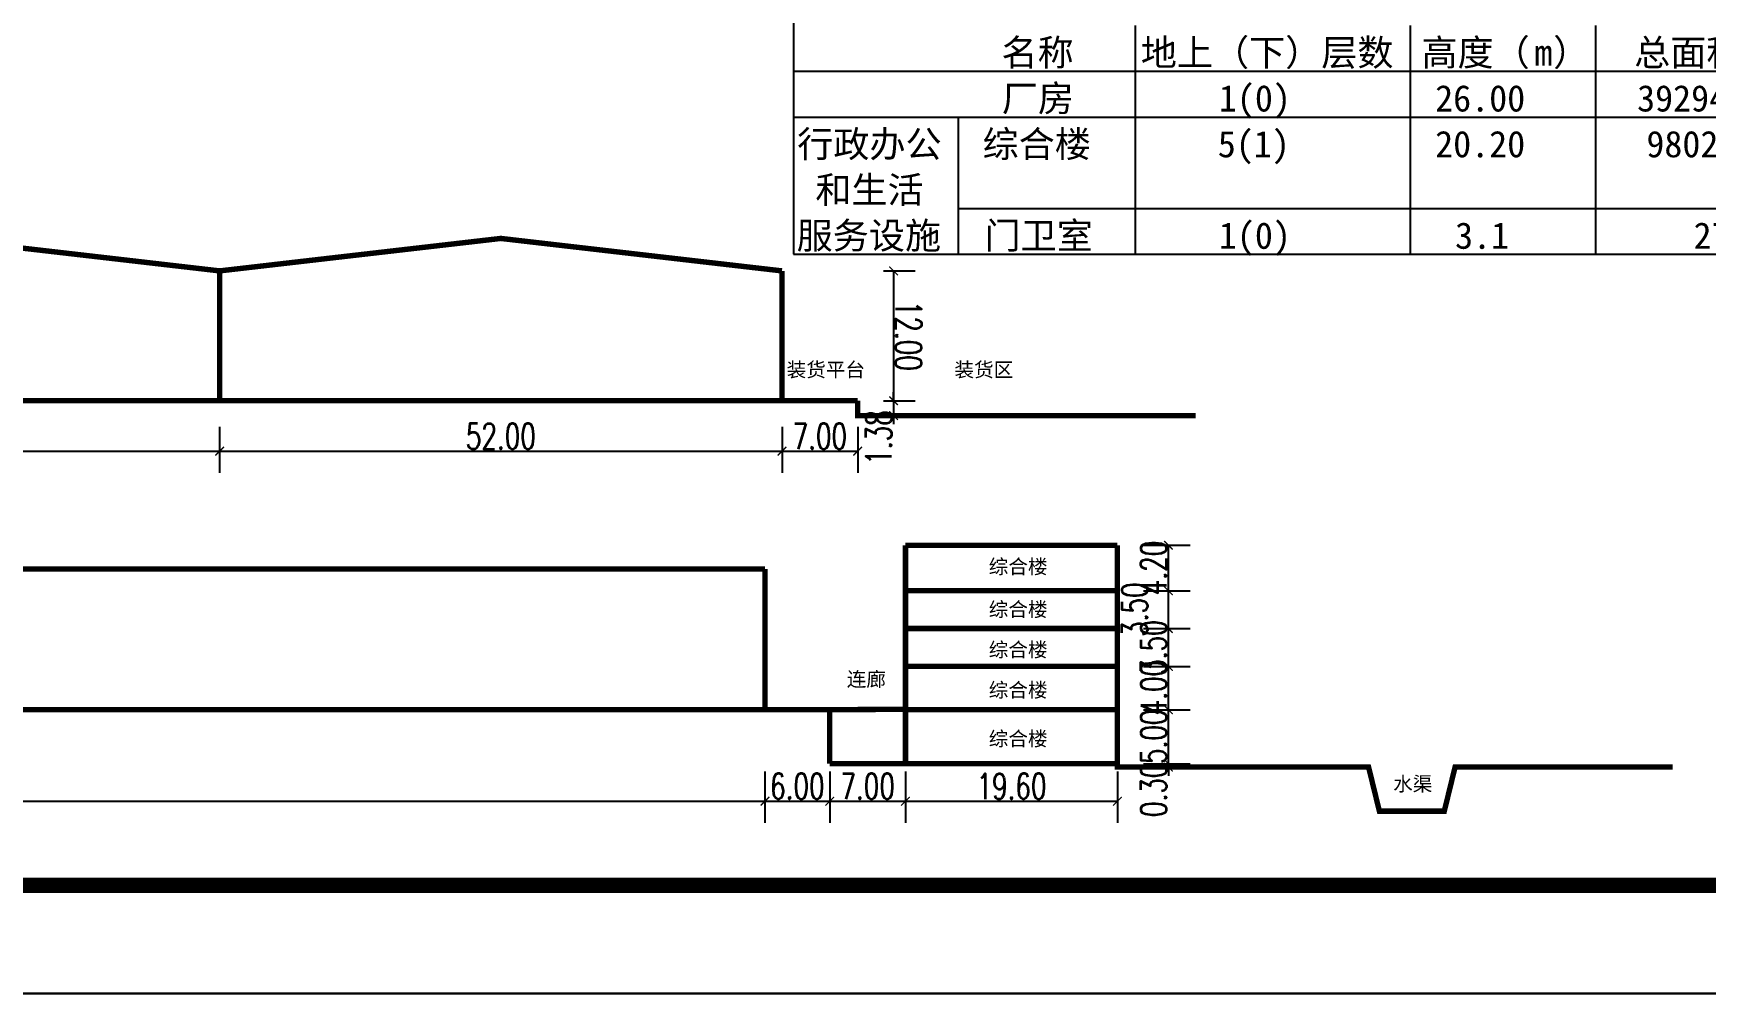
# Model space of a CAD drawing. Header units: millimetres. Extents: x 827 to 546581, y 88 to 2717140.
# Drawn here: x 545351.7 to 545506.3, y 2716371.5 to 2716460.3 of the extents above; entities that cross this region are included whole.
import ezdxf
from ezdxf.enums import TextEntityAlignment as Align

# ---------------------------------------------------------------- set-up
doc = ezdxf.new("R2010")
doc.units = ezdxf.units.MM
doc.header["$MEASUREMENT"] = 0
doc.header["$PDMODE"] = 35
doc.header["$PDSIZE"] = 0.4
doc.layers.get('0').update_dxf_attribs({"linetype": 'CONTINUOUS'})
doc.layers.get('Defpoints').update_dxf_attribs({"linetype": 'CONTINUOUS'})
for name, color, linetype in [('A-Anno-Dims', 3, 'CONTINUOUS'), ('A-Anno-Note', 241, 'CONTINUOUS'), ('LABEL_ASS_PM', 7, 'CONTINUOUS'), ('LABEL_PM', 7, 'CONTINUOUS'), ('LABEL_TXT_PM', 1, 'CONTINUOUS'), ('PUB_TAB', 7, 'CONTINUOUS'), ('TK', 7, 'CONTINUOUS')]:
    doc.layers.add(name, color=color, linetype=linetype)
doc.styles.add('-黑体', font='simhei.ttf', dxfattribs={"width": 0.8})
doc.styles.add('_TCH_DIM_T3', font='SIMPLEX', dxfattribs={"width": 0.705882, "bigfont": 'GBCBIG'})
doc.styles.add('BARCODE_EAN13', font='')
doc.styles.add('TKHZ1', font='')
doc.styles.add('宋体', font='')
doc.styles.add('宋体_小4', font='', dxfattribs={"width": 0.7, "height": 3})
doc.styles.get('BARCODE_EAN13').set_extended_font_data('EanP36Tt')
doc.styles.get('TKHZ1').set_extended_font_data('SimSun')
doc.styles.get('宋体').set_extended_font_data('SimSun')
doc.styles.get('宋体_小4').set_extended_font_data('SimSun')
doc.dimstyles.new('_TCH_ARCH_M_M&&1', dxfattribs={"dimtxt": 2.38, "dimasz": 0.8, "dimexe": 2, "dimexo": 2.4, "dimgap": 1.01, "dimtad": 1, "dimzin": 0, "dimdsep": 46, "dimtxsty": '_TCH_DIM_T3', "dimblk": 'ARCHTICK', "dimcen": 0.09, "dimclrt": 7, "dimazin": 2, "dimtfac": 1, "dimtdec": 0, "dimtix": 1, "dimtmove": 2, "dimatfit": 3, "dimfxl": 1, "dimtolj": 1, "dimtzin": 0, "dimarcsym": 0})

# ---------------------------------------------------------------- blocks, each defined once
blk = doc.blocks.new('5641465dh4gf64hdfg')
at = {"layer": 'PUB_TAB', "linetype": 'Continuous'}
for points in [[(-31.96, -37.48), (-31.96, -12.11), (-159.58, -12.11), (-159.58, -37.48)], [(-127.98, -16.34), (-127.98, -37.48)], [(-102.55, -16.34), (-102.55, -37.48)], [(-85.43, -16.34), (-85.43, -37.48)], [(-85.43, -16.34), (-85.43, -37.48)], [(-159.58, -20.57), (-31.96, -20.57)], [(-159.58, -24.8), (-31.96, -24.8)], [(-159.58, -24.8), (-31.96, -24.8)], [(-144.34, -24.8), (-144.34, -37.48)], [(-144.34, -33.25), (-31.96, -33.25)], [(-144.34, -33.25), (-31.96, -33.25)], [(-159.58, -37.48), (-31.96, -37.48)]]:
    blk.add_lwpolyline(points, dxfattribs=at)
at = {"layer": 'PUB_TAB', "linetype": 'Continuous', "style": '宋体'}
for s, height, p in [('名称', 2.447, (-140.34, -20.06)), ('地上（下）层数', 2.447, (-127.46, -20.06)), ('高度（', 2.447, (-101.51, -20.06)), ('m', 2.45, (-91.07, -20.06)), ('）', 2.45, (-89.33, -20.06)), ('总面积', 2.447, (-81.84, -20.06)), ('厂房', 2.447, (-140.31, -24.29)), ('1(0)', 2.447, (-120.24, -24.29)), ('26.00', 2.447, (-100.24, -24.29)), ('39294.86', 2.447, (-81.57, -24.29)), ('行政办公', 2.447, (-159.23, -28.52)), ('综合楼', 2.447, (-142.09, -28.52)), ('5(1)', 2.447, (-120.34, -28.52)), ('20.20', 2.447, (-100.24, -28.52)), ('9802.38', 2.447, (-80.71, -28.52)), ('和生活', 2.447, (-157.55, -32.75)), ('服务设施', 2.447, (-159.28, -36.98)), ('门卫室', 2.447, (-141.91, -36.98)), ('1(0)', 2.447, (-120.24, -36.98)), ('3.1', 2.447, (-98.4, -36.98)), ('27', 2.447, (-76.35, -36.98))]:
    blk.add_text(s, height=height, dxfattribs=at).set_placement(p)
blk = doc.blocks.new('_ArchTick')
at = {"color": 0, "linetype": 'ByBlock', "const_width": 0.15}
blk.add_lwpolyline([(-0.5, -0.5), (0.5, 0.5)], dxfattribs=at)
blk = doc.blocks.new('*D74')
at = {"layer": 'A-Anno-Dims', "color": 0, "lineweight": -2, "transparency": 16777216}
for p, q in [((545454.3, 2716392.76), (545458.61, 2716392.76)), ((545454.3, 2716392.46), (545458.61, 2716392.46)), ((545456.61, 2716392.76), (545456.61, 2716393.56)), ((545456.61, 2716392.46), (545456.61, 2716392.76)), ((545456.61, 2716392.46), (545456.61, 2716391.66))]:
    blk.add_line(p, q, dxfattribs=at)
at = {"layer": 'Defpoints', "color": 0, "transparency": 16777216}
for p in [(545451.9, 2716392.76), (545451.9, 2716392.46), (545456.61, 2716392.76)]:
    blk.add_point(p, dxfattribs=at)
at = {"layer": 'A-Anno-Dims', "color": 0, "lineweight": -2, "transparency": 16777216, "xscale": 0.8, "yscale": 0.8, "zscale": 0.8}
for p, rotation in [((545456.61, 2716392.76), 270), ((545456.61, 2716392.46), 90)]:
    blk.add_blockref('_ArchTick', p, dxfattribs=dict(at, rotation=rotation))
at = {"layer": 'A-Anno-Dims', "color": 7, "transparency": 16777216, "insert": (545455.24, 2716390.36), "char_height": 2.38, "attachment_point": 5, "rotation": 90, "style": '_TCH_DIM_T3'}
blk.add_mtext('\\A1;0.30', dxfattribs=at)
blk = doc.blocks.new('*D75')
at = {"layer": 'A-Anno-Dims', "color": 0, "lineweight": -2, "transparency": 16777216}
for p, q in [((545454.3, 2716397.76), (545458.61, 2716397.76)), ((545456.61, 2716392.76), (545456.61, 2716397.76)), ((545454.3, 2716392.76), (545458.61, 2716392.76))]:
    blk.add_line(p, q, dxfattribs=at)
at = {"layer": 'Defpoints', "color": 0, "transparency": 16777216}
for p in [(545451.9, 2716397.76), (545456.61, 2716397.76), (545451.9, 2716392.76)]:
    blk.add_point(p, dxfattribs=at)
at = {"layer": 'A-Anno-Dims', "color": 0, "lineweight": -2, "transparency": 16777216, "xscale": 0.8, "yscale": 0.8, "zscale": 0.8}
for p, rotation in [((545456.61, 2716397.76), 90), ((545456.61, 2716392.76), 270)]:
    blk.add_blockref('_ArchTick', p, dxfattribs=dict(at, rotation=rotation))
at = {"layer": 'A-Anno-Dims', "color": 7, "transparency": 16777216, "insert": (545455.24, 2716395.26), "char_height": 2.38, "attachment_point": 5, "rotation": 90, "style": '_TCH_DIM_T3'}
blk.add_mtext('\\A1;5.00', dxfattribs=at)
blk = doc.blocks.new('*D76')
at = {"layer": 'A-Anno-Dims', "color": 0, "lineweight": -2, "transparency": 16777216}
for p, q in [((545454.3, 2716401.76), (545458.61, 2716401.76)), ((545456.61, 2716397.76), (545456.61, 2716401.76)), ((545454.3, 2716397.76), (545458.61, 2716397.76))]:
    blk.add_line(p, q, dxfattribs=at)
at = {"layer": 'Defpoints', "color": 0, "transparency": 16777216}
for p in [(545451.9, 2716401.76), (545456.61, 2716401.76), (545451.9, 2716397.76)]:
    blk.add_point(p, dxfattribs=at)
at = {"layer": 'A-Anno-Dims', "color": 0, "lineweight": -2, "transparency": 16777216, "xscale": 0.8, "yscale": 0.8, "zscale": 0.8}
for p, rotation in [((545456.61, 2716401.76), 90), ((545456.61, 2716397.76), 270)]:
    blk.add_blockref('_ArchTick', p, dxfattribs=dict(at, rotation=rotation))
at = {"layer": 'A-Anno-Dims', "color": 7, "transparency": 16777216, "insert": (545455.24, 2716399.76), "char_height": 2.38, "attachment_point": 5, "rotation": 90, "style": '_TCH_DIM_T3'}
blk.add_mtext('\\A1;4.00', dxfattribs=at)
blk = doc.blocks.new('*D77')
at = {"layer": 'A-Anno-Dims', "color": 0, "lineweight": -2, "transparency": 16777216}
for p, q in [((545454.3, 2716405.26), (545458.61, 2716405.26)), ((545456.61, 2716401.76), (545456.61, 2716405.26)), ((545454.3, 2716401.76), (545458.61, 2716401.76))]:
    blk.add_line(p, q, dxfattribs=at)
at = {"layer": 'Defpoints', "color": 0, "transparency": 16777216}
for p in [(545451.9, 2716405.26), (545456.61, 2716405.26), (545451.9, 2716401.76)]:
    blk.add_point(p, dxfattribs=at)
at = {"layer": 'A-Anno-Dims', "color": 0, "lineweight": -2, "transparency": 16777216, "xscale": 0.8, "yscale": 0.8, "zscale": 0.8}
for p, rotation in [((545456.61, 2716405.26), 90), ((545456.61, 2716401.76), 270)]:
    blk.add_blockref('_ArchTick', p, dxfattribs=dict(at, rotation=rotation))
at = {"layer": 'A-Anno-Dims', "color": 7, "transparency": 16777216, "insert": (545455.24, 2716403.51), "char_height": 2.38, "attachment_point": 5, "rotation": 90, "style": '_TCH_DIM_T3'}
blk.add_mtext('\\A1;3.50', dxfattribs=at)
blk = doc.blocks.new('*D78')
at = {"layer": 'A-Anno-Dims', "color": 0, "lineweight": -2, "transparency": 16777216}
for p, q in [((545454.3, 2716408.76), (545458.61, 2716408.76)), ((545456.61, 2716405.26), (545456.61, 2716408.76)), ((545454.3, 2716405.26), (545458.61, 2716405.26))]:
    blk.add_line(p, q, dxfattribs=at)
at = {"layer": 'Defpoints', "color": 0, "transparency": 16777216}
for p in [(545451.9, 2716408.76), (545456.61, 2716408.76), (545451.9, 2716405.26)]:
    blk.add_point(p, dxfattribs=at)
at = {"layer": 'A-Anno-Dims', "color": 0, "lineweight": -2, "transparency": 16777216, "xscale": 0.8, "yscale": 0.8, "zscale": 0.8}
for p, rotation in [((545456.61, 2716408.76), 90), ((545456.61, 2716405.26), 270)]:
    blk.add_blockref('_ArchTick', p, dxfattribs=dict(at, rotation=rotation))
at = {"layer": 'A-Anno-Dims', "color": 7, "transparency": 16777216, "insert": (545453.49, 2716407.01), "char_height": 2.38, "attachment_point": 5, "rotation": 90, "style": '_TCH_DIM_T3'}
blk.add_mtext('\\A1;3.50', dxfattribs=at)
blk = doc.blocks.new('*D79')
at = {"layer": 'A-Anno-Dims', "color": 0, "lineweight": -2, "transparency": 16777216}
for p, q in [((545454.3, 2716412.96), (545458.61, 2716412.96)), ((545456.61, 2716408.76), (545456.61, 2716412.96)), ((545454.3, 2716408.76), (545458.61, 2716408.76))]:
    blk.add_line(p, q, dxfattribs=at)
at = {"layer": 'Defpoints', "color": 0, "transparency": 16777216}
for p in [(545451.9, 2716412.96), (545456.61, 2716412.96), (545451.9, 2716408.76)]:
    blk.add_point(p, dxfattribs=at)
at = {"layer": 'A-Anno-Dims', "color": 0, "lineweight": -2, "transparency": 16777216, "xscale": 0.8, "yscale": 0.8, "zscale": 0.8}
for p, rotation in [((545456.61, 2716412.96), 90), ((545456.61, 2716408.76), 270)]:
    blk.add_blockref('_ArchTick', p, dxfattribs=dict(at, rotation=rotation))
at = {"layer": 'A-Anno-Dims', "color": 7, "transparency": 16777216, "insert": (545455.24, 2716410.86), "char_height": 2.38, "attachment_point": 5, "rotation": 90, "style": '_TCH_DIM_T3'}
blk.add_mtext('\\A1;4.20', dxfattribs=at)
blk = doc.blocks.new('*D80')
at = {"layer": 'A-Anno-Dims', "color": 0, "lineweight": -2, "transparency": 16777216}
for p, q in [((545432.3, 2716392.05), (545432.3, 2716387.3)), ((545451.9, 2716392.05), (545451.9, 2716387.3)), ((545432.3, 2716389.3), (545451.9, 2716389.3))]:
    blk.add_line(p, q, dxfattribs=at)
at = {"layer": 'Defpoints', "color": 0, "transparency": 16777216}
for p in [(545432.3, 2716394.45), (545451.9, 2716394.45), (545451.9, 2716389.3)]:
    blk.add_point(p, dxfattribs=at)
at = {"layer": 'A-Anno-Dims', "color": 0, "lineweight": -2, "transparency": 16777216, "xscale": 0.8, "yscale": 0.8, "zscale": 0.8, "rotation": 180}
blk.add_blockref('_ArchTick', (545432.3, 2716389.3), dxfattribs=at)
at = {"layer": 'A-Anno-Dims', "color": 0, "lineweight": -2, "transparency": 16777216, "xscale": 0.8, "yscale": 0.8, "zscale": 0.8}
blk.add_blockref('_ArchTick', (545451.9, 2716389.3), dxfattribs=at)
at = {"layer": 'A-Anno-Dims', "color": 7, "transparency": 16777216, "insert": (545442.1, 2716390.68), "char_height": 2.38, "attachment_point": 5, "style": '_TCH_DIM_T3'}
blk.add_mtext('\\A1;19.60', dxfattribs=at)
blk = doc.blocks.new('*D81')
at = {"layer": 'A-Anno-Dims', "color": 0, "lineweight": -2, "transparency": 16777216}
for p, q in [((545425.3, 2716392.05), (545425.3, 2716387.3)), ((545432.3, 2716392.05), (545432.3, 2716387.3)), ((545425.3, 2716389.3), (545432.3, 2716389.3))]:
    blk.add_line(p, q, dxfattribs=at)
at = {"layer": 'Defpoints', "color": 0, "transparency": 16777216}
for p in [(545425.3, 2716394.45), (545432.3, 2716394.45), (545432.3, 2716389.3)]:
    blk.add_point(p, dxfattribs=at)
at = {"layer": 'A-Anno-Dims', "color": 0, "lineweight": -2, "transparency": 16777216, "xscale": 0.8, "yscale": 0.8, "zscale": 0.8, "rotation": 180}
blk.add_blockref('_ArchTick', (545425.3, 2716389.3), dxfattribs=at)
at = {"layer": 'A-Anno-Dims', "color": 0, "lineweight": -2, "transparency": 16777216, "xscale": 0.8, "yscale": 0.8, "zscale": 0.8}
blk.add_blockref('_ArchTick', (545432.3, 2716389.3), dxfattribs=at)
at = {"layer": 'A-Anno-Dims', "color": 7, "transparency": 16777216, "insert": (545428.8, 2716390.68), "char_height": 2.38, "attachment_point": 5, "style": '_TCH_DIM_T3'}
blk.add_mtext('\\A1;7.00', dxfattribs=at)
blk = doc.blocks.new('*D82')
at = {"layer": 'A-Anno-Dims', "color": 0, "lineweight": -2, "transparency": 16777216}
for p, q in [((545419.3, 2716392.05), (545419.3, 2716387.3)), ((545425.3, 2716392.05), (545425.3, 2716387.3)), ((545419.3, 2716389.3), (545425.3, 2716389.3))]:
    blk.add_line(p, q, dxfattribs=at)
at = {"layer": 'Defpoints', "color": 0, "transparency": 16777216}
for p in [(545419.3, 2716394.45), (545425.3, 2716394.45), (545425.3, 2716389.3)]:
    blk.add_point(p, dxfattribs=at)
at = {"layer": 'A-Anno-Dims', "color": 0, "lineweight": -2, "transparency": 16777216, "xscale": 0.8, "yscale": 0.8, "zscale": 0.8, "rotation": 180}
blk.add_blockref('_ArchTick', (545419.3, 2716389.3), dxfattribs=at)
at = {"layer": 'A-Anno-Dims', "color": 0, "lineweight": -2, "transparency": 16777216, "xscale": 0.8, "yscale": 0.8, "zscale": 0.8}
blk.add_blockref('_ArchTick', (545425.3, 2716389.3), dxfattribs=at)
at = {"layer": 'A-Anno-Dims', "color": 7, "transparency": 16777216, "insert": (545422.3, 2716390.68), "char_height": 2.38, "attachment_point": 5, "style": '_TCH_DIM_T3'}
blk.add_mtext('\\A1;6.00', dxfattribs=at)
blk = doc.blocks.new('*D83')
at = {"layer": 'A-Anno-Dims', "color": 0, "lineweight": -2, "transparency": 16777216}
for p, q in [((545156.8, 2716392.05), (545156.8, 2716387.3)), ((545419.3, 2716392.05), (545419.3, 2716387.3)), ((545156.8, 2716389.3), (545419.3, 2716389.3))]:
    blk.add_line(p, q, dxfattribs=at)
at = {"layer": 'Defpoints', "color": 0, "transparency": 16777216}
for p in [(545156.8, 2716394.45), (545419.3, 2716394.45), (545419.3, 2716389.3)]:
    blk.add_point(p, dxfattribs=at)
at = {"layer": 'A-Anno-Dims', "color": 0, "lineweight": -2, "transparency": 16777216, "xscale": 0.8, "yscale": 0.8, "zscale": 0.8, "rotation": 180}
blk.add_blockref('_ArchTick', (545156.8, 2716389.3), dxfattribs=at)
at = {"layer": 'A-Anno-Dims', "color": 0, "lineweight": -2, "transparency": 16777216, "xscale": 0.8, "yscale": 0.8, "zscale": 0.8}
blk.add_blockref('_ArchTick', (545419.3, 2716389.3), dxfattribs=at)
at = {"layer": 'A-Anno-Dims', "color": 7, "transparency": 16777216, "insert": (545288.05, 2716390.68), "char_height": 2.38, "attachment_point": 5, "style": '_TCH_DIM_T3'}
blk.add_mtext('\\A1;262.50', dxfattribs=at)
blk = doc.blocks.new('*D86')
at = {"layer": 'A-Anno-Dims', "color": 0, "lineweight": -2, "transparency": 16777216}
for p, q in [((545430.28, 2716426.32), (545433.2, 2716426.32)), ((545431.2, 2716426.32), (545431.2, 2716427.12)), ((545431.2, 2716426.32), (545431.2, 2716424.94)), ((545430.28, 2716424.94), (545433.2, 2716424.94)), ((545431.2, 2716424.94), (545431.2, 2716424.14))]:
    blk.add_line(p, q, dxfattribs=at)
at = {"layer": 'Defpoints', "color": 0, "transparency": 16777216}
for p in [(545427.88, 2716426.32), (545427.88, 2716424.94), (545431.2, 2716424.94)]:
    blk.add_point(p, dxfattribs=at)
at = {"layer": 'A-Anno-Dims', "color": 0, "lineweight": -2, "transparency": 16777216, "xscale": 0.8, "yscale": 0.8, "zscale": 0.8}
for p, rotation in [((545431.2, 2716426.32), 270), ((545431.2, 2716424.94), 90)]:
    blk.add_blockref('_ArchTick', p, dxfattribs=dict(at, rotation=rotation))
at = {"layer": 'A-Anno-Dims', "color": 7, "transparency": 16777216, "insert": (545429.83, 2716422.92), "char_height": 2.38, "attachment_point": 5, "rotation": 90, "style": '_TCH_DIM_T3'}
blk.add_mtext('\\A1;1.38', dxfattribs=at)
blk = doc.blocks.new('*D87')
at = {"layer": 'A-Anno-Dims', "color": 0, "lineweight": -2, "transparency": 16777216}
for p, q in [((545430.28, 2716438.32), (545433.2, 2716438.32)), ((545431.2, 2716438.32), (545431.2, 2716426.32)), ((545430.28, 2716426.32), (545433.2, 2716426.32))]:
    blk.add_line(p, q, dxfattribs=at)
at = {"layer": 'Defpoints', "color": 0, "transparency": 16777216}
for p in [(545427.88, 2716438.32), (545427.88, 2716426.32), (545431.2, 2716426.32)]:
    blk.add_point(p, dxfattribs=at)
at = {"layer": 'A-Anno-Dims', "color": 0, "lineweight": -2, "transparency": 16777216, "xscale": 0.8, "yscale": 0.8, "zscale": 0.8}
for p, rotation in [((545431.2, 2716438.32), 90), ((545431.2, 2716426.32), 270)]:
    blk.add_blockref('_ArchTick', p, dxfattribs=dict(at, rotation=rotation))
at = {"layer": 'A-Anno-Dims', "color": 7, "transparency": 16777216, "insert": (545432.58, 2716432.32), "char_height": 2.38, "attachment_point": 5, "rotation": 270, "style": '_TCH_DIM_T3'}
blk.add_mtext('\\A1;12.00', dxfattribs=at)
blk = doc.blocks.new('*D95')
at = {"layer": 'A-Anno-Dims', "color": 0, "lineweight": -2, "transparency": 16777216}
for p, q in [((545316.88, 2716423.92), (545316.88, 2716419.66)), ((545368.88, 2716423.92), (545368.88, 2716419.66)), ((545316.88, 2716421.66), (545368.88, 2716421.66))]:
    blk.add_line(p, q, dxfattribs=at)
at = {"layer": 'Defpoints', "color": 0, "transparency": 16777216}
for p in [(545316.88, 2716426.32), (545368.88, 2716426.32), (545368.88, 2716421.66)]:
    blk.add_point(p, dxfattribs=at)
at = {"layer": 'A-Anno-Dims', "color": 0, "lineweight": -2, "transparency": 16777216, "xscale": 0.8, "yscale": 0.8, "zscale": 0.8, "rotation": 180}
blk.add_blockref('_ArchTick', (545316.88, 2716421.66), dxfattribs=at)
at = {"layer": 'A-Anno-Dims', "color": 0, "lineweight": -2, "transparency": 16777216, "xscale": 0.8, "yscale": 0.8, "zscale": 0.8}
blk.add_blockref('_ArchTick', (545368.88, 2716421.66), dxfattribs=at)
at = {"layer": 'A-Anno-Dims', "color": 7, "transparency": 16777216, "insert": (545342.88, 2716423.03), "char_height": 2.38, "attachment_point": 5, "style": '_TCH_DIM_T3'}
blk.add_mtext('\\A1;52.00', dxfattribs=at)
blk = doc.blocks.new('*D96')
at = {"layer": 'A-Anno-Dims', "color": 0, "lineweight": -2, "transparency": 16777216}
for p, q in [((545368.88, 2716423.92), (545368.88, 2716419.66)), ((545420.88, 2716423.92), (545420.88, 2716419.66)), ((545368.88, 2716421.66), (545420.88, 2716421.66))]:
    blk.add_line(p, q, dxfattribs=at)
at = {"layer": 'Defpoints', "color": 0, "transparency": 16777216}
for p in [(545368.88, 2716426.32), (545420.88, 2716426.32), (545420.88, 2716421.66)]:
    blk.add_point(p, dxfattribs=at)
at = {"layer": 'A-Anno-Dims', "color": 0, "lineweight": -2, "transparency": 16777216, "xscale": 0.8, "yscale": 0.8, "zscale": 0.8, "rotation": 180}
blk.add_blockref('_ArchTick', (545368.88, 2716421.66), dxfattribs=at)
at = {"layer": 'A-Anno-Dims', "color": 0, "lineweight": -2, "transparency": 16777216, "xscale": 0.8, "yscale": 0.8, "zscale": 0.8}
blk.add_blockref('_ArchTick', (545420.88, 2716421.66), dxfattribs=at)
at = {"layer": 'A-Anno-Dims', "color": 7, "transparency": 16777216, "insert": (545394.88, 2716423.03), "char_height": 2.38, "attachment_point": 5, "style": '_TCH_DIM_T3'}
blk.add_mtext('\\A1;52.00', dxfattribs=at)
blk = doc.blocks.new('*D97')
at = {"layer": 'A-Anno-Dims', "color": 0, "lineweight": -2, "transparency": 16777216}
for p, q in [((545420.88, 2716423.92), (545420.88, 2716419.66)), ((545427.88, 2716423.92), (545427.88, 2716419.66)), ((545420.88, 2716421.66), (545427.88, 2716421.66))]:
    blk.add_line(p, q, dxfattribs=at)
at = {"layer": 'Defpoints', "color": 0, "transparency": 16777216}
for p in [(545420.88, 2716426.32), (545427.88, 2716426.32), (545427.88, 2716421.66)]:
    blk.add_point(p, dxfattribs=at)
at = {"layer": 'A-Anno-Dims', "color": 0, "lineweight": -2, "transparency": 16777216, "xscale": 0.8, "yscale": 0.8, "zscale": 0.8, "rotation": 180}
blk.add_blockref('_ArchTick', (545420.88, 2716421.66), dxfattribs=at)
at = {"layer": 'A-Anno-Dims', "color": 0, "lineweight": -2, "transparency": 16777216, "xscale": 0.8, "yscale": 0.8, "zscale": 0.8}
blk.add_blockref('_ArchTick', (545427.88, 2716421.66), dxfattribs=at)
at = {"layer": 'A-Anno-Dims', "color": 7, "transparency": 16777216, "insert": (545424.38, 2716423.03), "char_height": 2.38, "attachment_point": 5, "style": '_TCH_DIM_T3'}
blk.add_mtext('\\A1;7.00', dxfattribs=at)
blk = doc.blocks.new('PMSheet_A1_v-2026_hanx@chinacuc.com2026040717180901')
at = {"layer": 'LABEL_PM', "color": 7}
blk.add_lwpolyline([(0, 0), (841, 0), (841, 594), (0, 594)], close=True, dxfattribs=at)
at = {"layer": 'LABEL_PM', "color": 7, "const_width": 1.4}
blk.add_lwpolyline([(25, 10), (25, 584), (831, 584), (831, 10)], close=True, dxfattribs=at)
at = {"layer": 'LABEL_PM', "color": 0, "const_width": 0.7}
blk.add_lwpolyline([(635, 10), (831, 10)], dxfattribs=at)
blk.add_lwpolyline([(635, 10), (831, 10)], dxfattribs=at)
blk.add_lwpolyline([(635, 10), (831, 10)], dxfattribs=at)
blk.add_lwpolyline([(635, 10), (831, 10)], dxfattribs=at)
blk.add_lwpolyline([(635, 10), (831, 10)], dxfattribs=at)
at = {"layer": 'Defpoints', "color": 254, "style": 'TKHZ1', "width": 0.8}
blk.add_attdef('VTF', (788.4, 2.73), '', height=3, rotation=360, dxfattribs=at)
at = {"layer": 'LABEL_ASS_PM', "style": '宋体_小4', "width": 0.7}
for tag, p in [('辅助名称', (769.8, 11.9)), ('辅助编号', (804.23, 11.9))]:
    blk.add_attdef(tag, text='', height=3, dxfattribs=at).set_placement(p, align=Align.CENTER)
at = {"layer": 'LABEL_TXT_PM'}
for tag, height, style, width, p in [('专业1', 3, '-黑体', 0.8, (769.9, 233.37)), ('专业1会签', 3, '-黑体', 0.8, (791.78, 233.37)), ('专业1会签签名', 3, '-黑体', 0.8, (817.69, 233.37)), ('专业2', 3, '-黑体', 0.8, (769.9, 227.41)), ('专业2会签', 3, '-黑体', 0.8, (791.78, 227.41)), ('专业2会签签名', 3, '-黑体', 0.8, (817.69, 227.41)), ('专业3', 3, '-黑体', 0.8, (769.9, 221.32)), ('专业3会签', 3, '-黑体', 0.8, (791.78, 221.32)), ('专业3会签签名', 3, '-黑体', 0.8, (817.69, 221.32)), ('专业4', 3, '-黑体', 0.8, (769.9, 215.45)), ('专业4会签', 3, '-黑体', 0.8, (791.78, 215.45)), ('专业4会签签名', 3, '-黑体', 0.8, (817.69, 215.45)), ('专业5', 3, '-黑体', 0.8, (769.9, 209.44)), ('专业5会签', 3, '-黑体', 0.8, (791.78, 209.44)), ('专业5会签签名', 3, '-黑体', 0.8, (817.69, 209.44)), ('专业6', 3, '-黑体', 0.8, (769.9, 203.46)), ('专业6会签', 3, '-黑体', 0.8, (791.78, 203.46)), ('专业6会签签名', 3, '-黑体', 0.8, (817.69, 203.46)), ('专业7', 3, '-黑体', 0.8, (769.9, 197.41)), ('专业7会签', 3, '-黑体', 0.8, (791.78, 197.41)), ('专业7会签签名', 3, '-黑体', 0.8, (817.69, 197.41)), ('专业8', 3, '-黑体', 0.8, (769.9, 191.45)), ('专业8会签', 3, '-黑体', 0.8, (791.78, 191.45)), ('专业8会签签名', 3, '-黑体', 0.8, (817.69, 191.45)), ('专业9', 3, '-黑体', 0.8, (769.9, 185.4)), ('专业9会签', 3, '-黑体', 0.8, (791.78, 185.4)), ('专业9会签签名', 3, '-黑体', 0.8, (817.69, 185.4)), ('专业10', 3, '-黑体', 0.8, (769.9, 179.38)), ('专业10会签', 3, '-黑体', 0.8, (791.78, 179.38)), ('专业10会签签名', 3, '-黑体', 0.8, (817.69, 179.38)), ('专业11', 3, '-黑体', 0.8, (769.9, 173.36)), ('专业11会签', 3, '-黑体', 0.8, (791.78, 173.36)), ('专业11会签签名', 3, '-黑体', 0.8, (817.69, 173.36)), ('专业12', 3, '-黑体', 0.8, (769.9, 167.69)), ('专业12会签', 3, '-黑体', 0.8, (791.78, 167.69)), ('专业12会签签名', 3, '-黑体', 0.8, (817.69, 167.69)), ('项目设总', 3, '-黑体', 0.8, (791.61, 155.49)), ('项目设总签名', 3, '-黑体', 0.8, (817.81, 155.49)), ('项目设总2', 3, '-黑体', 0.8, (791.61, 149.46)), ('项目设总2签名', 3, '-黑体', 0.8, (817.81, 149.46)), ('审定', 3, '-黑体', 0.8, (791.61, 143.33)), ('审定签名', 3, '-黑体', 0.8, (817.81, 143.33)), ('审核', 3, '-黑体', 0.8, (791.61, 137.38)), ('审核签名', 3, '-黑体', 0.8, (817.81, 137.38)), ('审核2', 3, '-黑体', 0.8, (791.61, 131.44)), ('审核2签名', 3, '-黑体', 0.8, (817.81, 131.44)), ('标准化', 3, '-黑体', 0.8, (791.61, 125.35)), ('标准化签名', 3, '-黑体', 0.8, (817.81, 125.35)), ('校对', 3, '-黑体', 0.8, (791.61, 119.38)), ('校对签名', 3, '-黑体', 0.8, (817.81, 119.38)), ('校对2', 3, '-黑体', 0.8, (791.61, 113.44)), ('校对2签名', 3, '-黑体', 0.8, (817.81, 113.44)), ('专业负责人', 3, '-黑体', 0.8, (791.61, 107.28)), ('专业负责人签名', 3, '-黑体', 0.8, (817.81, 107.28)), ('专业负责人2', 3, '-黑体', 0.8, (791.61, 101.35)), ('专业负责人2签名', 3, '-黑体', 0.8, (817.81, 101.35)), ('设计', 3, '-黑体', 0.8, (791.61, 95.37)), ('设计签名', 3, '-黑体', 0.8, (817.81, 95.37)), ('设计2', 3, '-黑体', 0.8, (791.61, 89.54)), ('设计2签名', 3, '-黑体', 0.8, (817.81, 89.54)), ('建设单位_U01', 3, '宋体_小4', 0.7, (804.54, 83.01)), ('建设单位', 3, '宋体_小4', 0.7, (804.54, 80.23)), ('建设单位_D01', 3, '宋体_小4', 0.7, (804.54, 77.68)), ('项目名称_U01', 3, '宋体_小4', 0.7, (804.77, 71.14)), ('项目名称', 3, '宋体_小4', 0.7, (804.77, 68.36)), ('项目名称_D01', 3, '宋体_小4', 0.7, (804.77, 65.81)), ('子项名称_U01', 3, '宋体_小4', 0.7, (804.54, 59.07)), ('子项名称', 3, '宋体_小4', 0.7, (804.54, 56.29)), ('子项名称_D01', 3, '宋体_小4', 0.7, (804.54, 53.74)), ('图名_U01', 3, '宋体_小4', 0.7, (804.54, 47.49)), ('图名', 3, '宋体_小4', 0.7, (804.54, 44.71)), ('图名_D01', 3, '宋体_小4', 0.7, (804.54, 42.16)), ('项目编号', 3, '宋体_小4', 0.7, (787.24, 35.3)), ('专业', 3, '宋体_小4', 0.7, (822.28, 35.3)), ('设计阶段', 3, '宋体_小4', 0.7, (787.24, 29.26)), ('日期', 3, '宋体_小4', 0.7, (822.28, 29.26)), ('图号', 3, '宋体_小4', 0.7, (804.23, 23.39)), ('版本', 3, '宋体_小4', 0.7, (804.23, 17.32)), ('图框属性', 0.001, '宋体_小4', 0.7, (825.99, 9.91))]:
    blk.add_attdef(tag, text='', height=height, dxfattribs=dict(at, style=style, width=width)).set_placement(p, align=Align.CENTER)
at = {"layer": 'LABEL_TXT_PM', "color": 0, "style": 'BARCODE_EAN13', "width": 1.8}
blk.add_attdef('条形码', text='', height=5, rotation=270, dxfattribs=at).set_placement((11.41, 31.77), align=Align.CENTER)
blk.add_attdef('条形码', text='', height=3, dxfattribs=at).set_placement((817.95, 3.2), align=Align.CENTER)

msp = doc.modelspace()

# ---------------------------------------------------------------- hatches: boundary and pattern name
at = {"linetype": 'Continuous'}
h = msp.add_hatch(dxfattribs=at)
h.set_pattern_fill('ANSI31', color=252, scale=2, angle=50, style=0)
h.set_pattern_definition([(95, (0, 0), (-3.1629181664, -0.2767194832), [])])
edge = h.paths.add_edge_path()
edge.add_arc((545178.354, 2716562.7), 8.996, 42.37443, 75.24003)
edge.add_line((545180.646, 2716571.4), (545252.497, 2716636.557))
edge.add_line((545252.497, 2716636.557), (545073.778, 2716474.546))
edge.add_line((545073.778, 2716474.546), (545084.575, 2716462.329))
edge.add_line((545084.575, 2716462.329), (545091.09, 2716455.458))
edge.add_line((545091.09, 2716455.458), (545200.77, 2716553.544))
edge.add_line((545200.77, 2716553.544), (545198.565, 2716555.676))
edge.add_line((545198.565, 2716555.676), (545185, 2716568.763))
edge = h.paths.add_edge_path()
edge.add_line((545313.878, 2716819.145), (545306.413, 2716812.416))
edge.add_line((545306.413, 2716812.416), (545306.72, 2716811.999))
edge.add_arc((545340.565, 2716836.868), 42, 216.30806, 223.22335)
edge.add_line((545309.96, 2716808.105), (545366.146, 2716748.321))
edge.add_line((545366.146, 2716748.321), (545358.755, 2716740.594))
edge.add_line((545358.755, 2716740.594), (545197.862, 2716587.034))
edge.add_arc((545206.433, 2716589.324), 8.872, 194.95945, 222.80283)
edge.add_line((545199.924, 2716583.296), (545215.944, 2716567.801))
edge.add_line((545215.944, 2716567.801), (545376.082, 2716720.455))
edge.add_arc((545360.902, 2716736.379), 22, 313.62938, 403.22335)
edge.add_line((545376.933, 2716751.446), (545317.247, 2716814.953))
edge.add_arc((545340.565, 2716836.868), 32, 216.30806, 223.22335, ccw=False)
edge.add_line((545314.778, 2716817.92), (545313.878, 2716819.145))
edge = h.paths.add_edge_path()
edge.add_line((545303.8, 2716831.607), (545304.354, 2716832.107))
edge.add_line((545304.354, 2716832.107), (545291.763, 2716849.243))
edge.add_arc((545282.092, 2716842.137), 12, 36.30806, 43.22335)
edge.add_line((545290.837, 2716850.355), (545278.651, 2716863.321))
edge.add_arc((545003.599, 2716604.818), 377.462, 43.22335, 43.5383)
edge.add_arc((545291.725, 2716878.605), 20, 187.04944, 223.5383, ccw=False)
edge.add_line((545271.876, 2716876.151), (545267.793, 2716892.289))
edge.add_line((545267.793, 2716892.289), (545261.227, 2716898.226))
edge.add_arc((545003.599, 2716604.818), 390.462, 48.71502, 55.35974)
edge.add_line((545225.546, 2716926.066), (545219.121, 2716930.053))
edge.add_line((545219.121, 2716930.053), (545216.264, 2716931.69))
edge.add_line((545216.264, 2716931.69), (545213.507, 2716933.806))
edge.add_line((545213.507, 2716933.806), (545211.45, 2716935.361))
edge.add_arc((545003.599, 2716604.818), 390.462, 57.83763, 61.12003)
edge.add_line((545192.183, 2716946.72), (545182.309, 2716950.352))
edge.add_line((545182.309, 2716950.352), (545165.281, 2716959.467))
edge.add_line((545165.281, 2716959.467), (545164.297, 2716960.025))
edge.add_line((545164.297, 2716960.025), (545155.514, 2716953.63))
edge.add_arc((545003.596, 2716604.816), 380.46, 47.49218, 66.46561, ccw=False)
edge.add_line((545260.67, 2716885.286), (545261.951, 2716874.924))
edge.add_arc((545291.725, 2716878.605), 30, 187.04944, 223.5383)
edge.add_arc((545003.599, 2716604.818), 367.462, 43.22335, 43.5383, ccw=False)
edge.add_line((545271.365, 2716856.472), (545283.55, 2716843.507))
edge.add_arc((545282.092, 2716842.137), 2, 36.30806, 43.22335, ccw=False)
edge.add_line((545283.704, 2716843.321), (545294.533, 2716828.583))
edge.add_arc((545295.765, 2716840.52), 12, 264.10899, 312.03208)
h = msp.add_hatch(dxfattribs=at)
h.set_pattern_fill('水', color=252, scale=2, style=0)
h.set_pattern_definition([(0, (0, 0), (4, 4), [1.6, -6.4]), (45, (3.2, 0.8), (9e-16, 8), [2.262736, -3.394112, 2.262744, -3.394116496]), (135, (6.4, 0.8), (-8, 9e-16), [2.262736, -3.394112, 2.262744, -3.394116496]), (26.5650512, (1.6, 0), (7.999999998, 7e-09), [1.7888, -16.099743816]), (26.5650512, (5.6, 4), (7.999999998, 7e-09), [1.7888, -16.099743816]), (333.4349488, (6.4, 0.8), (7.999999998, -7e-09), [1.7888, -16.099743816]), (333.4349488, (2.4, 4.8), (7.999999998, -7e-09), [1.7888, -16.099743816])])
h.paths.add_polyline_path([(545200.77, 2716553.544), (545091.09, 2716455.458), (545095.221, 2716451.102), (545205.094, 2716549.362)])
edge = h.paths.add_edge_path()
edge.add_line((545304.354, 2716832.107), (545308.833, 2716836.144))
edge.add_line((545308.833, 2716836.144), (545296.598, 2716852.795))
edge.add_arc((545282.092, 2716842.137), 18, 36.30806, 43.22335)
edge.add_line((545295.209, 2716854.464), (545283.024, 2716867.43))
edge.add_arc((545003.599, 2716604.818), 383.462, 43.22335, 43.5383)
edge.add_arc((545291.725, 2716878.605), 14, 185.65142, 223.5383, ccw=False)
edge.add_line((545277.793, 2716877.227), (545275.915, 2716884.647))
edge.add_arc((545003.599, 2716604.818), 390.462, 45.77953, 47.03952)
edge.add_line((545269.696, 2716890.567), (545267.793, 2716892.289))
edge.add_line((545267.793, 2716892.289), (545271.876, 2716876.151))
edge.add_arc((545291.725, 2716878.605), 20, 187.04944, 223.5383)
edge.add_arc((545003.599, 2716604.818), 377.462, 43.22335, 43.5383, ccw=False)
edge.add_line((545278.651, 2716863.321), (545291.333, 2716849.827))
edge.add_line((545291.333, 2716849.827), (545304.354, 2716832.107))
edge = h.paths.add_edge_path()
edge.add_line((545318.357, 2716823.182), (545313.878, 2716819.145))
edge.add_line((545313.878, 2716819.145), (545314.778, 2716817.92))
edge.add_arc((545340.565, 2716836.868), 32, 216.30806, 223.22335)
edge.add_line((545317.247, 2716814.953), (545376.933, 2716751.446))
edge.add_arc((545360.902, 2716736.379), 22, -46.37062, 43.22335, ccw=False)
edge.add_line((545376.082, 2716720.455), (545215.944, 2716567.801))
edge.add_line((545215.944, 2716567.801), (545220.261, 2716563.627))
edge.add_line((545220.261, 2716563.627), (545380.222, 2716716.112))
edge.add_arc((545360.902, 2716736.379), 28, 313.62938, 403.22335)
edge.add_line((545381.305, 2716755.555), (545321.619, 2716819.062))
edge.add_arc((545340.565, 2716836.868), 26, 216.30806, 223.22335, ccw=False)
edge.add_line((545319.613, 2716821.473), (545318.357, 2716823.182))
h = msp.add_hatch(dxfattribs=at)
h.set_pattern_fill('ANSI31', color=252, scale=2, angle=50, style=0)
h.set_pattern_definition([(95, (542674, 2716314), (-3.162918, -0.2767195), [])])
edge = h.paths.add_edge_path()
edge.add_line((545206.417, 2716548.082), (545205.107, 2716549.35))
edge.add_line((545205.107, 2716549.35), (545095.221, 2716451.102))
edge.add_line((545095.221, 2716451.102), (545097.974, 2716448.198))
edge.add_line((545097.974, 2716448.198), (545100.404, 2716445.636))
edge.add_arc((544376.492, 2717313.312), 1130.005, 309.838612, 310.567105)
edge.add_line((545111.377, 2716454.91), (545135.954, 2716476.575))
edge.add_line((545135.954, 2716476.575), (545154.761, 2716494.051))
edge.add_line((545154.761, 2716494.051), (545208.583, 2716542.932))
edge.add_line((545208.583, 2716542.932), (545206.89, 2716547.618))
edge.add_line((545206.89, 2716547.618), (545206.417, 2716548.082))
edge = h.paths.add_edge_path()
edge.add_line((545318.955, 2716823.721), (545318.357, 2716823.182))
edge.add_line((545318.357, 2716823.182), (545319.613, 2716821.473))
edge.add_arc((545340.565, 2716836.868), 26, 216.30806, 223.22335)
edge.add_line((545321.619, 2716819.062), (545381.305, 2716755.555))
edge.add_arc((545360.902, 2716736.379), 28, -46.37062, 43.22335, ccw=False)
edge.add_line((545380.222, 2716716.112), (545220.261, 2716563.627))
edge.add_arc((545229.259, 2716570.202), 11.145, 216.15792, 256.12068)
edge.add_line((545226.586, 2716559.383), (545291.618, 2716618.807))
edge.add_line((545291.618, 2716618.807), (545319.243, 2716648.79))
edge.add_line((545319.243, 2716648.79), (545393.065, 2716716.246))
edge.add_line((545393.065, 2716716.246), (545394.419, 2716751.823))
edge.add_line((545394.419, 2716751.823), (545325.934, 2716824.692))
edge.add_line((545325.934, 2716824.692), (545324.562, 2716826.56))
edge.add_arc((545326.99, 2716814.808), 12, 101.67281, 132.03208)
edge = h.paths.add_edge_path()
edge.add_arc((545302.438, 2716846.535), 12, 312.03208, 336.30791)
edge.add_line((545313.427, 2716841.714), (545307.907, 2716849.226))
edge.add_line((545307.907, 2716849.226), (545297.702, 2716861.047))
edge.add_line((545297.702, 2716861.047), (545281.537, 2716879.064))
edge.add_arc((545003.599, 2716604.818), 390.462, 44.61683, 45.77953)
edge.add_line((545275.915, 2716884.647), (545277.793, 2716877.227))
edge.add_arc((545291.725, 2716878.605), 14, 185.65142, 223.5383)
edge.add_arc((545003.599, 2716604.818), 383.462, 43.22335, 43.5383, ccw=False)
edge.add_line((545283.024, 2716867.43), (545295.209, 2716854.464))
edge.add_arc((545282.092, 2716842.137), 18, 36.30806, 43.22335, ccw=False)
edge.add_line((545296.598, 2716852.795), (545308.833, 2716836.144))
edge.add_line((545308.833, 2716836.144), (545310.473, 2716837.622))

# ---------------------------------------------------------------- linework, layer by layer
at = {"const_width": 0.5}
for points in [[(545316.878, 2716438.32), (545342.878, 2716441.32), (545368.878, 2716438.32)], [(545368.878, 2716438.32), (545394.878, 2716441.32), (545420.878, 2716438.32)], [(545368.878, 2716438.32), (545368.878, 2716426.32)], [(545420.878, 2716438.32), (545420.878, 2716426.32)], [(545272.878, 2716426.32), (545427.878, 2716426.32)], [(545427.878, 2716426.32), (545427.878, 2716424.94), (545459.143, 2716424.94)], [(545432.298, 2716412.964), (545451.898, 2716412.964)], [(545432.298, 2716392.764), (545432.298, 2716412.964)], [(545451.898, 2716412.964), (545451.898, 2716392.764)], [(545419.298, 2716410.764), (545156.798, 2716410.764)], [(545419.298, 2716397.764), (545419.298, 2716410.764)], [(545432.298, 2716408.764), (545451.898, 2716408.764)], [(545432.298, 2716405.264), (545451.898, 2716405.264)], [(545432.298, 2716401.764), (545451.898, 2716401.764)], [(545419.298, 2716397.764), (545156.798, 2716397.764)], [(545425.298, 2716397.764), (545419.298, 2716397.764)], [(545425.298, 2716397.764), (545432.298, 2716397.794)], [(545425.298, 2716397.764), (545425.298, 2716392.764)], [(545432.298, 2716397.764), (545451.898, 2716397.764)], [(545425.298, 2716392.764), (545451.898, 2716392.764)], [(545451.898, 2716392.764), (545451.898, 2716392.464), (545475.118, 2716392.464), (545476.118, 2716388.378), (545482.118, 2716388.378), (545483.118, 2716392.464), (545503.224, 2716392.464)]]:
    msp.add_lwpolyline(points, dxfattribs=at)
msp.add_lwpolyline([(545475.118, 2716392.644), (545476.118, 2716388.558), (545482.118, 2716388.558), (545483.118, 2716392.644)])
at = {"layer": 'TK', "color": 3}
msp.add_line((544816, 2716381.524), (545622, 2716381.524), dxfattribs=at)
msp.add_lwpolyline([(544791, 2716371.524), (544791, 2716965.524), (545632, 2716965.524), (545632, 2716371.524)], close=True, dxfattribs=at)

# ---------------------------------------------------------------- block references
for name, p in [('PMSheet_A1_v-2026_hanx@chinacuc.com2026040717180901', (544791, 2716371.524)), ('5641465dh4gf64hdfg', (545581.516, 2716477.341))]:
    msp.add_blockref(name, p)

# ---------------------------------------------------------------- texts
at = {"layer": 'A-Anno-Note', "color": 0, "style": '宋体'}
for s, p in [('装货平台', (545421.309, 2716428.524)), ('装货区', (545436.827, 2716428.524)), ('综合楼', (545439.993, 2716410.325)), ('综合楼', (545439.993, 2716406.365)), ('综合楼', (545439.993, 2716402.639)), ('连廊', (545426.867, 2716399.911)), ('综合楼', (545439.993, 2716398.913)), ('综合楼', (545439.993, 2716394.41)), ('水渠', (545477.39, 2716390.239))]:
    msp.add_text(s, height=1.3291, dxfattribs=at).set_placement(p)

# ---------------------------------------------------------------- dimensions: what is measured, and where the dimension line sits
at = {"layer": 'A-Anno-Dims'}
for base, p1, p2, angle, picture, middle, turn in [((545431.201, 2716426.32), (545427.878, 2716438.32), (545427.878, 2716426.32), 270, '*D87', (545432.576, 2716432.32), 270), ((545456.613, 2716412.964), (545451.898, 2716408.764), (545451.898, 2716412.964), 90, '*D79', (545455.238, 2716410.864), 90), ((545456.613, 2716405.264), (545451.898, 2716401.764), (545451.898, 2716405.264), 90, '*D77', (545455.238, 2716403.514), 90), ((545456.613, 2716401.764), (545451.898, 2716397.764), (545451.898, 2716401.764), 90, '*D76', (545455.238, 2716399.764), 90), ((545456.613, 2716397.764), (545451.898, 2716392.764), (545451.898, 2716397.764), 90, '*D75', (545455.238, 2716395.264), 90)]:
    dim = msp.add_linear_dim(base=base, p1=p1, p2=p2, angle=angle, dimstyle='_TCH_ARCH_M_M&&1', override={"dimgap": 0}, dxfattribs=at)
    dim.commit()
    dim.dimension.update_dxf_attribs({"geometry": picture, "text_midpoint": middle, "dimtype": 161, "text_rotation": turn})
for base, p1, p2, angle, picture, middle in [((545368.878, 2716421.656), (545316.878, 2716426.32), (545368.878, 2716426.32), 360, '*D95', (545342.878, 2716423.031)), ((545420.878, 2716421.656), (545368.878, 2716426.32), (545420.878, 2716426.32), 360, '*D96', (545394.878, 2716423.031)), ((545427.878, 2716421.656), (545420.878, 2716426.32), (545427.878, 2716426.32), 0, '*D97', (545424.378, 2716423.031)), ((545419.298, 2716389.305), (545156.798, 2716394.454), (545419.298, 2716394.454), 0, '*D83', (545288.048, 2716390.68)), ((545425.298, 2716389.305), (545419.298, 2716394.454), (545425.298, 2716394.454), 0, '*D82', (545422.298, 2716390.68)), ((545432.298, 2716389.305), (545425.298, 2716394.454), (545432.298, 2716394.454), 0, '*D81', (545428.798, 2716390.68)), ((545451.898, 2716389.305), (545432.298, 2716394.454), (545451.898, 2716394.454), 0, '*D80', (545442.098, 2716390.68))]:
    dim = msp.add_linear_dim(base=base, p1=p1, p2=p2, angle=angle, dimstyle='_TCH_ARCH_M_M&&1', override={"dimgap": 0}, dxfattribs=at)
    dim.commit()
    dim.dimension.update_dxf_attribs({"geometry": picture, "text_midpoint": middle, "dimtype": 161})
for base, p1, p2, angle, picture, middle in [((545431.201, 2716424.94), (545427.878, 2716426.32), (545427.878, 2716424.94), 270, '*D86', (545429.826, 2716422.92)), ((545456.613, 2716408.764), (545451.898, 2716405.264), (545451.898, 2716408.764), 90, '*D78', (545453.488, 2716407.014)), ((545456.613, 2716392.764), (545451.898, 2716392.464), (545451.898, 2716392.764), 90, '*D74', (545455.238, 2716390.364))]:
    dim = msp.add_linear_dim(base=base, p1=p1, p2=p2, angle=angle, dimstyle='_TCH_ARCH_M_M&&1', dxfattribs=at)
    dim.commit()
    dim.dimension.update_dxf_attribs({"geometry": picture, "text_midpoint": middle, "dimtype": 161})

doc.saveas('drawing.dxf')
